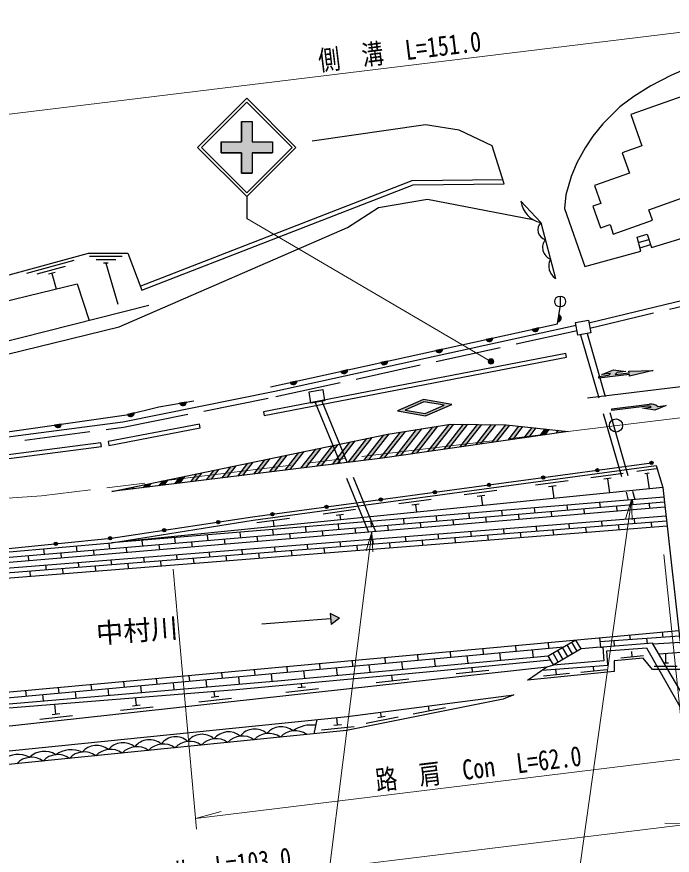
# Model space of a CAD drawing. Units: millimetres at full size, sheet at 1:1000; details may follow other scales. Extents: x 40000 to 680000, y 20000 to 380000.
# Drawn here: x 120446 to 180409, y 262199 to 338897 of the extents above; entities that cross this region are included whole.
import ezdxf
from ezdxf.enums import TextEntityAlignment as Align

# ---------------------------------------------------------------- set-up
doc = ezdxf.new("R2010")
doc.units = ezdxf.units.MM
doc.header["$LTSCALE"] = 1000
doc.linetypes.add('CHAIN', pattern=[18.5, 12, -1.5, 3.5, -1.5])
doc.linetypes.add('DASHED', pattern=[7.5, 6, -1.5])
for name, color, linetype, lineweight in [('M-BGD', 7, 'Continuous', 25), ('M-BMK', 2, 'CHAIN', 13), ('M-BMK-SRVR', 3, 'Continuous', 25), ('M-STR-HTXT', 7, 'Continuous', 13), ('M-STR-STRC', 7, 'Continuous', 25)]:
    doc.layers.add(name, color=color, linetype=linetype, lineweight=lineweight)
doc.layers.add('M-BMK-HTXT', color=7, linetype='Continuous')
doc.styles.add('ＭＳ ゴシック', font='')
doc.styles.get('ＭＳ ゴシック').set_extended_font_data('MS Gothic')

# ---------------------------------------------------------------- blocks, each defined once
blk = doc.blocks.new('open_arrow')
at = {"color": 0, "linetype": 'Continuous', "lineweight": -2}
blk.add_lwpolyline([(7.5, 1.25), (0, 0), (7.5, -1.25)], dxfattribs=at)

msp = doc.modelspace()

# ---------------------------------------------------------------- hatches: boundary and pattern name
at = {"layer": 'M-BGD'}
for points in [[(169931, 311001), (170036, 311618, -0.84072)], [(167583, 310297), (168195, 310431, -0.84072)], [(163377, 309374), (163988, 309508, -0.84072)], [(158782, 308367), (159393, 308501, -0.84072)], [(153751, 307264), (154363, 307398, -0.84072)], [(150095, 306462), (150707, 306596, -0.84072)], [(145459, 305445), (146070, 305579, -0.84072)], [(135344, 303544), (135962, 303648, -0.84072)], [(130586, 302512), (131193, 302664, -0.84072)], [(123900, 301545), (124520, 301634, -0.84072)], [(178364, 298067, -1), (178662, 298108, -1)], [(168455, 296725, -1), (168752, 296765, -1)], [(173410, 297396, -1), (173707, 297436, -1)], [(163500, 296053, -1), (163797, 296094, -1)], [(158545, 295382, -1), (158843, 295422, -1)], [(153591, 294711, -1), (153888, 294751, -1)], [(148636, 294039, -1), (148933, 294080, -1)], [(143681, 293368, -1), (143979, 293408, -1)], [(138733, 292650, -1), (139030, 292695, -1)], [(133788, 291910, -1), (134085, 291954, -1)], [(123867, 290680, -0.41421), (124001, 290844, -0.41421), (124166, 290710, -1)], [(128842, 291181, -0.41421), (128976, 291345, -0.41421), (129140, 291211, -1)], [(149197, 283311), (149956, 283872), (149120, 284308)]]:
    msp.add_hatch(color=256, dxfattribs=at).paths.add_polyline_path(points)
at = {"layer": 'M-STR-HTXT'}
msp.add_hatch(color=256, dxfattribs=at).paths.add_polyline_path([(164047, 307485, -1), (163608, 307246, -0.41421), (163708, 307585, -0.41421)])
at = {"layer": 'M-STR-STRC'}
for points in [[(140991, 326442), (140990, 324582), (141990, 324582), (141991, 326442), (143850, 326442), (143850, 327442), (141991, 327442), (141992, 329302), (140992, 329302), (140991, 327442), (139130, 327442), (139130, 326442)], [(176485, 306185), (176504, 306036), (178660, 306527), (176449, 306483), (176467, 306334), (175177, 306177, 0.06275), (175357, 306350), (176151, 306447), (175023, 306611), (173967, 306180), (174762, 306277, -0.13953), (174552, 306100), (173688, 305995), (173706, 305846)], [(179074, 303253), (179869, 303350), (178813, 302919), (177685, 303083), (178479, 303180, 0.20151), (178106, 303286), (174887, 302892), (174869, 303041), (178329, 303464, -0.20151)], [(158977, 301451), (158515, 301377), (156579, 298903), (157035, 298969)], [(160422, 301633), (160140, 301637), (160004, 301615), (158047, 299115), (158503, 299181)], [(161710, 301616), (161310, 301621), (159515, 299327), (159971, 299393)], [(162998, 301599), (162598, 301604), (160983, 299540), (161439, 299605)], [(164286, 301581), (163886, 301586), (162451, 299752), (162907, 299818)], [(165551, 301534), (165226, 301568), (165175, 301569), (163919, 299964), (164375, 300030)], [(166754, 301408), (166381, 301447), (165387, 300176), (165843, 300242)], [(154511, 300735), (154391, 300716), (154034, 300641), (152207, 298306), (152654, 298362)], [(156000, 300974), (155538, 300900), (153648, 298484), (153892, 298514), (154099, 298544)], [(157488, 301212), (157027, 301138), (155111, 298690), (155567, 298756)], [(167958, 301282), (167584, 301321), (166855, 300389), (167310, 300455)], [(169161, 301156), (168787, 301195), (168323, 300601), (168778, 300667)], [(170897, 300973), (169990, 301068), (169791, 300813)], [(151407, 300095), (150924, 299994), (149326, 297951), (149773, 298006)], [(152962, 300418), (152479, 300318), (150767, 298129), (151214, 298184)], [(146742, 299124), (146260, 299024), (145004, 297419), (145451, 297474)], [(148297, 299448), (147814, 299348), (146444, 297596), (146891, 297651)], [(149852, 299771), (149369, 299671), (147885, 297774), (148332, 297829)], [(143632, 298477), (143150, 298377), (142122, 297064), (142569, 297119)], [(145187, 298801), (144705, 298701), (143563, 297241), (144010, 297296)], [(140522, 297831), (140040, 297730), (139241, 296709), (139688, 296764)], [(142077, 298154), (141595, 298054), (140681, 296886), (141128, 296941)], [(135858, 296860), (135375, 296760), (134918, 296176), (135365, 296231)], [(137413, 297184), (136930, 297083), (136359, 296353), (136806, 296409)], [(138967, 297507), (138485, 297407), (137800, 296531), (138247, 296586)], [(132748, 296213), (132265, 296113), (132037, 295821), (132484, 295876)], [(134303, 296537), (133820, 296436), (133478, 295998), (133925, 296053)], [(131193, 295890), (129155, 295466), (131043, 295698)]]:
    msp.add_hatch(color=256, dxfattribs=at).paths.add_polyline_path(points)
h = msp.add_hatch(color=256, dxfattribs=at)
h.paths.add_polyline_path([(157664, 303883), (155273, 302836), (157846, 302394), (160237, 303442)])
h.paths.add_polyline_path([(159546, 303358), (157822, 302593), (155964, 302920), (157688, 303685)], flags=16)

# ---------------------------------------------------------------- linework, layer by layer
at = {"layer": 'M-BGD'}
for p, q in [((177337, 318240), (178257, 318529)), ((177468, 317757), (178409, 318053)), ((130101, 316963), (127101, 316963)), ((125672, 316591), (121329, 315411)), ((124882, 316066), (122276, 315358)), ((129501, 316663), (127701, 316663)), ((128811, 316363), (128391, 316363)), ((128601, 316363), (129707, 312593)), ((123962, 315505), (123354, 315340)), ((123658, 315422), (124046, 313996)), ((170159, 313352), (170159, 312352)), ((170036, 311618), (169931, 311001)), ((168195, 310431), (167583, 310297)), ((163988, 309508), (163377, 309374)), ((159393, 308501), (158782, 308367)), ((154363, 307398), (153751, 307264)), ((150707, 306596), (150095, 306462)), ((146070, 305579), (145459, 305445)), ((135962, 303648), (135344, 303544)), ((131193, 302664), (130586, 302512)), ((124520, 301634), (123900, 301545)), ((175933, 297132), (172960, 296730)), ((178951, 297541), (177168, 297300)), ((178308, 297152), (177892, 297095)), ((178100, 297123), (178292, 295707)), ((170875, 296447), (167903, 296044)), ((174834, 296681), (174140, 296587)), ((174487, 296634), (174662, 295342)), ((179536, 295832), (129120, 290761)), ((164363, 295565), (161390, 295162)), ((169776, 295996), (169082, 295902)), ((169429, 295949), (169581, 294831)), ((179635, 294951), (129120, 290761)), ((158367, 294752), (155394, 294350)), ((163264, 295113), (162570, 295019)), ((162917, 295066), (163038, 294173)), ((176748, 294711), (176795, 294253)), ((179686, 294497), (90574, 286970)), ((179737, 294045), (90616, 286517)), ((151448, 293815), (148475, 293412)), ((157268, 294301), (156574, 294207)), ((156921, 294254), (157014, 293567)), ((167777, 293967), (167826, 293495)), ((170768, 294215), (170816, 293748)), ((172311, 293874), (172357, 293421)), ((173758, 294463), (173806, 294000)), ((175301, 294127), (175347, 293674)), ((178290, 294379), (178337, 293926)), ((179831, 293212), (90650, 286160)), ((145383, 292993), (142410, 292590)), ((150349, 293363), (149655, 293269)), ((150002, 293316), (150063, 292867)), ((158806, 293223), (158856, 292738)), ((161797, 293471), (161846, 292990)), ((163341, 293116), (163388, 292664)), ((164787, 293719), (164836, 293243)), ((166331, 293369), (166378, 292916)), ((169321, 293621), (169367, 293169)), ((179881, 292771), (90691, 285717)), ((90732, 285276), (179931, 292329)), ((143896, 292792), (143969, 292254)), ((146845, 292231), (146897, 291727)), ((149835, 292479), (149887, 291980)), ((152826, 292727), (152877, 292232)), ((154371, 292359), (154418, 291906)), ((155816, 292975), (155866, 292485)), ((157361, 292611), (157408, 292159)), ((160351, 292864), (160398, 292411)), ((167952, 292273), (167997, 291831)), ((170943, 292509), (170989, 292068)), ((173935, 292746), (173980, 292304)), ((175476, 292423), (175522, 291981)), ((176926, 292983), (176972, 292541)), ((178468, 292659), (178513, 292217)), ((137874, 291487), (137927, 290970)), ((140864, 291735), (140917, 291222)), ((143855, 291983), (143907, 291475)), ((145402, 291601), (145449, 291148)), ((148392, 291854), (148438, 291401)), ((151382, 292106), (151428, 291653)), ((158977, 291563), (159023, 291121)), ((161969, 291800), (162014, 291358)), ((163510, 291476), (163556, 291034)), ((164960, 292036), (165006, 291594)), ((166502, 291713), (166547, 291271)), ((169493, 291949), (169539, 291507)), ((172485, 292186), (172530, 291744)), ((128964, 290213), (128906, 290742)), ((131893, 290991), (131948, 290465)), ((134884, 291239), (134937, 290717)), ((136432, 290843), (136479, 290391)), ((139422, 291096), (139469, 290643)), ((142412, 291349), (142459, 290896)), ((150003, 290853), (150048, 290412)), ((152994, 291090), (153040, 290648)), ((154535, 290766), (154581, 290325)), ((155986, 291327), (156031, 290885)), ((157527, 291003), (157572, 290561)), ((160518, 291240), (160564, 290798)), ((122984, 289707), (122926, 290231)), ((125974, 289960), (125916, 290486)), ((127463, 290086), (127509, 289633)), ((130453, 290338), (130499, 289886)), ((133442, 290591), (133489, 290138)), ((141028, 290144), (141074, 289702)), ((144020, 290380), (144065, 289938)), ((145561, 290057), (145606, 289615)), ((147011, 290617), (147057, 290175)), ((148552, 290293), (148598, 289852)), ((151544, 290530), (151589, 290088)), ((121483, 289581), (121530, 289128)), ((124473, 289833), (124520, 289381)), ((129062, 289197), (129108, 288756)), ((132054, 289434), (132099, 288992)), ((135045, 289671), (135091, 289229)), ((136586, 289347), (136632, 288905)), ((138037, 289907), (138082, 289465)), ((139578, 289584), (139623, 289142)), ((142569, 289820), (142615, 289379)), ((123079, 288724), (123125, 288282)), ((124620, 288401), (124666, 287959)), ((126071, 288961), (126116, 288519)), ((127612, 288637), (127657, 288196)), ((130603, 288874), (130649, 288432)), ((133595, 289110), (133640, 288669)), ((121629, 288164), (121674, 287723)), ((149159, 283810), (142876, 283323)), ((149120, 284308), (149197, 283311)), ((149956, 283872), (149120, 284308)), ((149956, 283872), (149197, 283311)), ((176515, 282337), (176559, 281909)), ((179503, 282610), (179553, 282124)), ((169046, 281652), (169099, 281131)), ((169072, 280428), (171540, 281881)), ((171713, 280870), (171226, 281697)), ((172063, 281065), (171580, 281885)), ((181068, 282233), (173796, 281711)), ((175062, 281802), (175111, 281328)), ((178056, 282017), (178102, 281568)), ((181133, 281663), (178670, 281512)), ((160083, 280831), (160136, 280310)), ((163070, 281105), (163124, 280584)), ((164618, 280721), (164689, 280027)), ((166058, 281379), (166112, 280857)), ((167605, 280994), (167677, 280301)), ((170420, 280109), (169934, 280936)), ((170851, 280363), (170365, 281189)), ((171282, 280616), (170795, 281443)), ((176743, 280361), (176699, 280839)), ((181235, 280752), (179202, 280597)), ((151120, 280010), (151173, 279489)), ((154107, 280284), (154161, 279763)), ((157095, 280558), (157149, 280036)), ((158642, 280173), (158714, 279480)), ((161630, 280447), (161702, 279753)), ((169558, 279602), (169072, 280428)), ((169989, 279855), (169503, 280682)), ((175697, 280265), (177789, 280456)), ((179821, 279793), (179821, 280644)), ((99661, 271844), (168940, 279420)), ((142156, 279189), (142210, 278668)), ((145144, 279463), (145198, 278942)), ((148132, 279737), (148186, 279215)), ((149679, 279352), (149751, 278659)), ((152667, 279626), (152738, 278933)), ((155655, 279900), (155726, 279206)), ((162144, 278978), (162101, 279373)), ((168940, 279420), (169511, 279577)), ((169816, 278720), (169767, 279198)), ((172051, 278948), (174439, 279191)), ((173245, 279069), (173203, 279478)), ((178771, 279493), (180871, 279493)), ((179576, 279793), (180066, 279793)), ((136181, 278642), (136235, 278121)), ((139169, 278916), (139223, 278394)), ((140716, 278531), (140786, 277859)), ((143704, 278805), (143775, 278115)), ((146692, 279079), (146763, 278386)), ((154816, 278177), (154761, 278676)), ((160653, 278815), (163635, 279142)), ((168622, 278599), (171010, 278842)), ((127218, 277821), (127272, 277300)), ((130206, 278095), (130259, 277573)), ((131753, 277710), (131817, 277090)), ((133193, 278368), (133247, 277847)), ((134741, 277984), (134807, 277346)), ((137729, 278257), (137796, 277603)), ((146520, 277572), (146483, 277912)), ((153325, 278014), (156307, 278340)), ((121243, 277273), (121296, 276752)), ((122790, 276889), (122849, 276322)), ((124230, 277547), (124284, 277026)), ((125778, 277163), (125838, 276578)), ((128766, 277436), (128828, 276834)), ((138572, 276703), (138518, 277200)), ((145062, 277110), (148044, 277437)), ((146172, 277534), (146868, 277610)), ((131389, 275917), (131313, 276613)), ((137114, 276241), (140096, 276567)), ((138224, 276664), (138920, 276741)), ((124027, 275112), (123929, 276013)), ((129930, 275456), (132913, 275782)), ((131041, 275879), (131737, 275955)), ((156711, 275133), (159653, 275720)), ((158182, 275427), (158097, 275852)), ((122569, 274651), (125551, 274977)), ((123679, 275074), (124375, 275150)), ((147639, 273310), (147924, 274602)), ((149797, 274130), (149732, 274785)), ((152404, 274273), (155346, 274860)), ((153473, 274792), (154159, 274929)), ((153816, 274861), (153732, 275280)), ((148335, 273682), (151320, 273982)), ((149449, 274095), (150146, 274166))]:
    msp.add_line(p, q, dxfattribs=at)
at = {"layer": 'M-BGD', "linetype": 'DASHED'}
for p, q in [((172613, 309917), (177000, 294732)), ((172020, 309807), (176390, 294682)), ((148359, 303725), (153253, 291808)), ((147751, 303627), (152626, 291755)), ((179181, 279193), (182448, 273465)), ((182986, 274088), (180018, 279193))]:
    msp.add_line(p, q, dxfattribs=at)
at = {"layer": 'M-BGD'}
for points in [[(185106, 335485), (182458, 334475), (180294, 333535), (178444, 332565), (176888, 331616), (175613, 330654), (174056, 329108), (173155, 327963), (172454, 326908), (171680, 325530), (171159, 324292), (170669, 322610), (170550, 321362), (172413, 316055), (177551, 317451), (177205, 318726), (178103, 319013), (178498, 317776), (196147, 323159), (212363, 328882)], [(105868, 311520), (126998, 317263), (130612, 317263), (131880, 313890), (156709, 323536), (165038, 323627), (163951, 327104), (160907, 328533), (157850, 329026), (147460, 327518)], [(131739, 314265), (156632, 323935), (164913, 324026)], [(93225, 299605), (98980, 302192), (107736, 305123), (129828, 310536), (150717, 319623), (153551, 321444), (158029, 322202), (167646, 320357)], [(166564, 322019), (168385, 320073), (169726, 314966)], [(172783, 310890), (192641, 315692), (212917, 320648)], [(132523, 312496), (109030, 306549), (108829, 307628), (115667, 311962), (125970, 314463), (127078, 311118)], [(143666, 305052), (169898, 310804), (170159, 312345)], [(106313, 298733), (130137, 301846), (144054, 304648), (171607, 310677)], [(106312, 299035), (130472, 302484), (133439, 303225), (136647, 303762)], [(76392, 286363), (91653, 287798), (119397, 290230), (129095, 291206), (142018, 293143), (178513, 298088)], [(76418, 286064), (91680, 287499), (119425, 289931), (129120, 290761), (142060, 292846), (178939, 297843)], [(178939, 297843), (179536, 295832), (181411, 279193)], [(77408, 275016), (97290, 276410), (106165, 275892), (181010, 282748)], [(180018, 279193), (178613, 281609), (174052, 281243), (174144, 279969), (169511, 279577)], [(173770, 282085), (173859, 281222), (174052, 281243)], [(84221, 274968), (97293, 275885), (106174, 275367), (170481, 281258)], [(168502, 279121), (174527, 279578), (174436, 280897), (178053, 281171), (179181, 279193)], [(173859, 281222), (172063, 281065), (169511, 279577)], [(86377, 255277), (95012, 262694), (99562, 269262), (99230, 272106), (106562, 274926), (144292, 278159), (169072, 280428)], [(86628, 254978), (95311, 262436), (99960, 269138), (99661, 271844), (106652, 274532), (118574, 275577), (140515, 277362), (158916, 279058), (169277, 280080)], [(181411, 279193), (178617, 279193), (177745, 280211), (175095, 279969), (175095, 279016), (167163, 278209), (168940, 279420)], [(99895, 269731), (150690, 274882), (165921, 276875), (164928, 276468), (150619, 273610), (100872, 268601), (99658, 268702)]]:
    msp.add_lwpolyline(points, dxfattribs=at)
for points in [[(185087, 332938), (176613, 329945), (177620, 327096), (175832, 326465), (176493, 324595), (173292, 323464), (173873, 321818), (173155, 321565), (173848, 319603), (174717, 319885), (175006, 318996), (178606, 320278), (178263, 321239), (188515, 324889), (187632, 327369), (188317, 327613), (187556, 329753), (186442, 329356)], [(171562, 310917), (172737, 311136), (172952, 309981), (171778, 309762)], [(143092, 302429), (170734, 307754), (170668, 308098), (143025, 302773)], [(147196, 304599), (148433, 304799), (148600, 303764), (147363, 303565)], [(128863, 299688), (137225, 301299), (137159, 301642), (128797, 300032)], [(118280, 298296), (128191, 299581), (128146, 299928), (118235, 298643)]]:
    msp.add_lwpolyline(points, close=True, dxfattribs=at)
at = {"layer": 'M-BGD', "linetype": 'DASHED'}
for points in [[(172875, 310398), (192759, 315206), (213038, 320163), (218912, 321787)], [(106314, 298229), (130219, 301353), (144156, 304159), (171699, 310185)]]:
    msp.add_lwpolyline(points, dxfattribs=at)
at = {"layer": 'M-BGD'}
for centre, radius in [((170159, 312852), 500), ((178513, 298088), 150), ((168604, 296745), 150), ((173558, 297416), 150), ((163649, 296074), 150), ((158694, 295402), 150), ((153739, 294731), 150), ((148785, 294059), 150), ((143830, 293388), 150), ((138881, 292673), 150), ((133937, 291932), 150), ((124016, 290695), 150), ((128991, 291196), 150)]:
    msp.add_circle(centre, radius, dxfattribs=at)
for centre, radius, start, end in [((168823, 322307), 2277, 187.24993, 258.89983), ((169066, 319415), 947, 136.01723, 253.41552), ((169695, 317795), 1148, 141.61392, 247.81884), ((170441, 316098), 1339, 151.7142, 237.71856), ((169930, 311318), 318, 270.28053, 70.49826), ((167877, 310417), 318, 202.25967, 2.4774), ((163671, 309495), 318, 202.25967, 2.4774), ((159076, 308487), 318, 202.25967, 2.4774), ((154045, 307384), 318, 202.25967, 2.4774), ((150389, 306582), 318, 202.25967, 2.4774), ((145753, 305565), 318, 202.25967, 2.4774), ((135644, 303650), 318, 199.4018, 359.61953), ((130876, 302641), 318, 203.91964, 4.13738), ((124202, 301644), 318, 198.01522, 358.23295), ((144634, 272245), 1721, 50.9886, 140.51216), ((147418, 271125), 2988, 82.45764, 124.68119), ((137393, 271596), 1665, 49.06756, 142.4332), ((139811, 271765), 1717, 50.86577, 140.63499), ((141077, 271289), 1816, 53.90426, 137.5965), ((142217, 272067), 1675, 49.42978, 142.07098), ((143488, 271532), 1816, 53.90426, 137.5965), ((145899, 271775), 1816, 53.90426, 137.5965), ((130170, 270759), 1742, 51.66727, 139.83349), ((132575, 271062), 1699, 50.25709, 141.24367), ((133844, 270561), 1816, 53.90426, 137.5965), ((134974, 271428), 1614, 47.1104, 144.39036), ((136255, 270804), 1816, 53.90426, 137.5965), ((138666, 271047), 1816, 53.90426, 137.5965), ((122965, 269749), 1955, 57.44263, 134.05813), ((125431, 269442), 2413, 65.6033, 125.89746), ((126610, 269833), 1816, 53.90426, 137.5965), ((127768, 270421), 1811, 53.76466, 137.7361), ((129021, 270075), 1816, 53.90426, 137.5965), ((131432, 270318), 1816, 53.90426, 137.5965), ((120579, 269252), 2162, 61.65457, 129.84619), ((121788, 269347), 1816, 53.90426, 137.5965), ((124199, 269590), 1816, 53.90426, 137.5965)]:
    msp.add_arc(centre, radius, start, end, dxfattribs=at)
at = {"layer": 'M-BMK'}
for p, q in [((237378, 309097), (122704, 295084)), ((122704, 295084), (78983, 291812))]:
    msp.add_line(p, q, dxfattribs=at)
at = {"layer": 'M-BMK-SRVR'}
msp.add_circle((175267, 301507), 600, dxfattribs=at)
at = {"layer": 'M-STR-HTXT'}
for p, q in [((163827, 307366), (141490, 320443)), ((182287, 264083), (179642, 289703)), ((136875, 264578), (134741, 288373)), ((136786, 265574), (198114, 273069)), ((136786, 265574), (139158, 266208)), ((182184, 265077), (179730, 265122))]:
    msp.add_line(p, q, dxfattribs=at)
for points in [[(72800, 326447), (119273, 329925), (218533, 342055)], [(176695, 294707), (169251, 241817), (146351, 241817)], [(152939, 291781), (147696, 250079), (124796, 250079)], [(79226, 254727), (126330, 258252), (182184, 265077)]]:
    msp.add_lwpolyline(points, dxfattribs=at)
msp.add_circle((163827, 307366), 250, dxfattribs=at)
at = {"layer": 'M-STR-STRC'}
for p, q in [((136990, 326943), (141490, 331443)), ((145990, 326942), (141490, 331443)), ((137344, 326943), (141490, 331089)), ((145637, 326942), (141490, 331089)), ((140992, 329302), (140991, 327442)), ((140992, 329302), (141992, 329302)), ((141992, 329302), (141991, 327442)), ((136990, 326943), (141490, 322442)), ((137344, 326943), (141490, 322795)), ((139130, 327442), (140991, 327442)), ((139130, 327442), (139130, 326442)), ((141490, 322795), (145637, 326942)), ((141490, 322442), (145990, 326942)), ((141991, 327442), (143850, 327442)), ((143850, 327442), (143850, 326442)), ((139130, 326442), (140991, 326442)), ((140991, 326442), (140990, 324582)), ((141991, 326442), (141990, 324582)), ((141991, 326442), (143850, 326442)), ((140990, 324582), (141990, 324582)), ((141490, 322442), (141490, 320443)), ((204676, 307922), (172654, 304009)), ((157035, 298969), (158977, 301451)), ((158047, 299115), (160004, 301615)), ((158503, 299181), (160422, 301633)), ((159515, 299327), (161310, 301621)), ((159971, 299393), (161710, 301616)), ((160983, 299540), (162598, 301604)), ((161439, 299605), (162998, 301599)), ((162451, 299752), (163886, 301586)), ((162907, 299818), (164286, 301581)), ((163919, 299964), (165175, 301569)), ((164375, 300030), (165551, 301534)), ((165387, 300176), (166381, 301447)), ((152654, 298362), (154511, 300735)), ((153648, 298484), (155538, 300900)), ((154099, 298544), (156000, 300974)), ((155111, 298690), (157027, 301138)), ((155567, 298756), (157488, 301212)), ((156579, 298903), (158515, 301377)), ((165843, 300242), (166754, 301408)), ((166855, 300389), (167584, 301321)), ((167310, 300455), (167958, 301282)), ((168323, 300601), (168787, 301195)), ((168778, 300667), (169161, 301156)), ((169791, 300813), (169990, 301068)), ((149326, 297951), (150924, 299994)), ((149773, 298006), (151407, 300095)), ((150767, 298129), (152479, 300318)), ((151214, 298184), (152962, 300418)), ((152207, 298306), (154034, 300641)), ((145451, 297474), (146742, 299124)), ((146444, 297596), (147814, 299348)), ((146891, 297651), (148297, 299448)), ((147885, 297774), (149369, 299671)), ((148332, 297829), (149852, 299771)), ((142122, 297064), (143150, 298377)), ((142569, 297119), (143632, 298477)), ((143563, 297241), (144705, 298701)), ((144010, 297296), (145187, 298801)), ((145004, 297419), (146260, 299024)), ((139241, 296709), (140040, 297730)), ((139688, 296764), (140522, 297831)), ((140681, 296886), (141595, 298054)), ((141128, 296941), (142077, 298154)), ((135365, 296231), (135858, 296860)), ((136359, 296353), (136930, 297083)), ((136806, 296409), (137413, 297184)), ((137800, 296531), (138485, 297407)), ((138247, 296586), (138967, 297507)), ((132037, 295821), (132265, 296113)), ((132484, 295876), (132748, 296213)), ((133478, 295998), (133820, 296436)), ((133925, 296053), (134303, 296537)), ((134918, 296176), (135375, 296760)), ((131043, 295698), (131193, 295890))]:
    msp.add_line(p, q, dxfattribs=at)
for points in [[(139130, 327442), (140991, 327442), (140992, 329302), (141992, 329302), (141991, 327442), (143850, 327442), (143850, 326442), (141991, 326442), (141990, 324582), (140990, 324582), (140991, 326442), (139130, 326442)], [(157846, 302394), (160237, 303442), (157664, 303883), (155273, 302836)], [(157822, 302593), (159546, 303358), (157688, 303685), (155964, 302920)], [(129155, 295466), (154391, 300716), (160140, 301637), (165226, 301568), (170897, 300973), (153892, 298514)]]:
    msp.add_lwpolyline(points, close=True, dxfattribs=at)
for points in [[(175177, 306177), (176467, 306334), (176449, 306483), (178660, 306527), (176504, 306036), (176485, 306185), (173706, 305846), (173688, 305995), (174552, 306100)], [(174762, 306277), (173967, 306180), (175023, 306611), (176151, 306447), (175357, 306350)], [(178106, 303286), (174887, 302892), (174869, 303041), (178329, 303464)], [(179074, 303253), (179869, 303350), (178813, 302919), (177685, 303083), (178479, 303180)]]:
    msp.add_lwpolyline(points, dxfattribs=at)
for centre, radius, start, end in [((174347, 306556), 500, 294.30907, 326.08207), ((174580, 306979), 1000, 306.65617, 321.01768), ((178167, 302789), 500, 51.39403, 96.96703), ((178450, 302471), 1000, 51.39403, 96.96703)]:
    msp.add_arc(centre, radius, start, end, dxfattribs=at)

# ---------------------------------------------------------------- block references
at = {"layer": 'M-STR-HTXT', "xscale": 240, "yscale": 240}
for p, rotation in [((176695, 294707), 262), ((152939, 291781), 262.8)]:
    msp.add_blockref('open_arrow', p, dxfattribs=dict(at, rotation=rotation))

# ---------------------------------------------------------------- texts
at = {"layer": 'M-BMK-HTXT', "style": 'ＭＳ ゴシック'}
msp.add_text('中村川', height=1833, rotation=4.146, dxfattribs=at).set_placement((127802, 281026), align=Align.BOTTOM_LEFT)
at = {"layer": 'M-STR-HTXT', "style": 'ＭＳ ゴシック', "width": 0.8}
for s, p in [('側\u3000溝\u3000L=151.0', (155649, 334319)), ('路\u3000肩  Con  L=62.0', (162858, 268709)), ('ガードレール\u3000L=103.0', (135293, 259295))]:
    msp.add_text(s, height=1833, rotation=6.967, dxfattribs=at).set_placement(p, align=Align.BOTTOM_CENTER)

doc.saveas('drawing.dxf')
